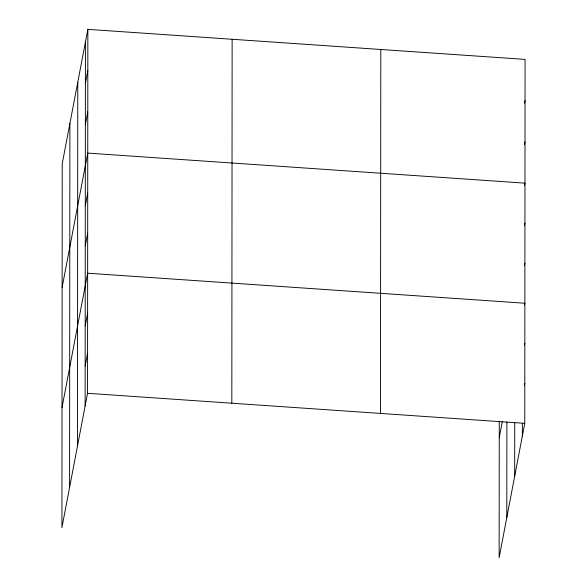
<?xml version="1.0" encoding="UTF-8"?>
<svg xmlns="http://www.w3.org/2000/svg" width="587" height="587" viewBox="0 0 587 587"><rect width="100%" height="100%" fill="white"/><g stroke="black" fill="none" stroke-linecap="round" stroke-linejoin="round"><path stroke-width="0.88" d="M69.574 487.474L69.89 123.527M77.462 446.12L77.778 82.173M85.122 405.991L85.431 42.044M87.852 29.35L62.237 163.656L61.921 527.603L87.544 393.297L87.852 29.35L525.079 59.397L524.763 423.344L499.148 557.65L499.266 421.173M231.828 403.21L232.136 39.263M380.479 413.424L380.794 49.477M506.801 517.514L506.882 421.98M514.689 476.167L514.733 422.486M522.342 436.038L522.357 423.293M85.394 83.288L87.815 70.594M85.364 124.539L87.786 111.846M62.127 287.403L87.749 153.09L524.976 183.137L524.492 185.675M85.291 205.817L87.712 193.123M85.254 245.85L87.676 233.164M62.024 407.503L87.646 273.197L524.873 303.237L524.551 304.932M85.188 325.924L87.61 313.231M85.152 365.958L87.573 353.264M524.558 103.18L525.042 100.641M524.521 144.431L525.005 141.893M524.455 225.709L524.939 223.17M524.418 265.742L524.903 263.203M499.251 437.55L502.311 421.495M524.514 344.965L524.837 343.278M524.477 384.999L524.8 383.311M87.544 393.297L524.763 423.344"/></g></svg>
